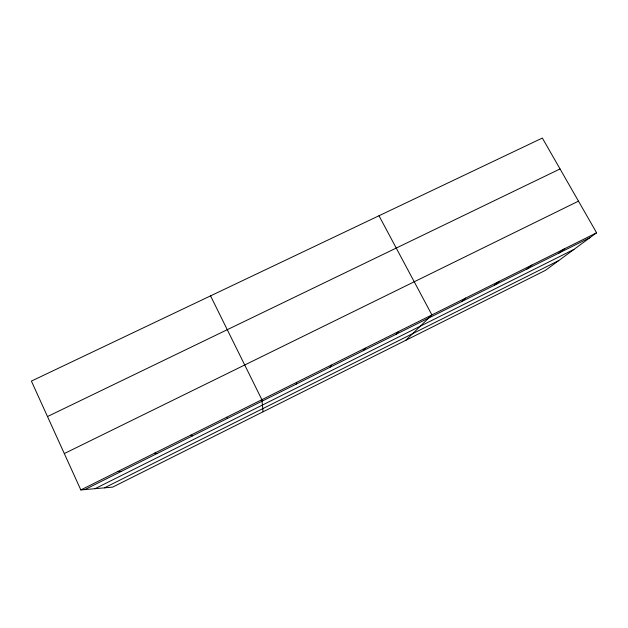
<?xml version="1.0" encoding="UTF-8"?>
<svg xmlns="http://www.w3.org/2000/svg" width="628" height="628" viewBox="0 0 628 628"><rect width="100%" height="100%" fill="white"/><g stroke="black" fill="none" stroke-linecap="round" stroke-linejoin="round"><path stroke-width="0.94" d="M296.165 384.155L296.73 382.311M329.896 367.325L331.152 365.143M363.219 350.707L365.151 348.195M396.142 334.277L398.733 331.451M405.806 340.298L431.907 314.911L378.998 215.749M461.784 301.534L465.662 298.072M494.503 285.214L499.009 281.454M526.814 269.09L531.94 265.032M558.747 253.163L564.47 248.814M596.6 232.792L545.426 270.362L112.679 487.116L80.831 489.95L31.4 381.094L542.349 138.05L596.6 232.792L80.831 489.95M84.811 489.597L590.296 237.423M95.04 488.686L573.961 249.418M104.46 487.846L558.779 260.557M64.307 453.557L578.482 201.148M47.5 416.545L560.043 168.94M117.97 471.432L121.149 471.471M154.637 453.157L157.024 453.573M190.834 435.102L192.458 435.895M226.582 417.282L227.454 418.436M210.545 295.874L261.876 399.683L263.085 411.78"/></g></svg>
